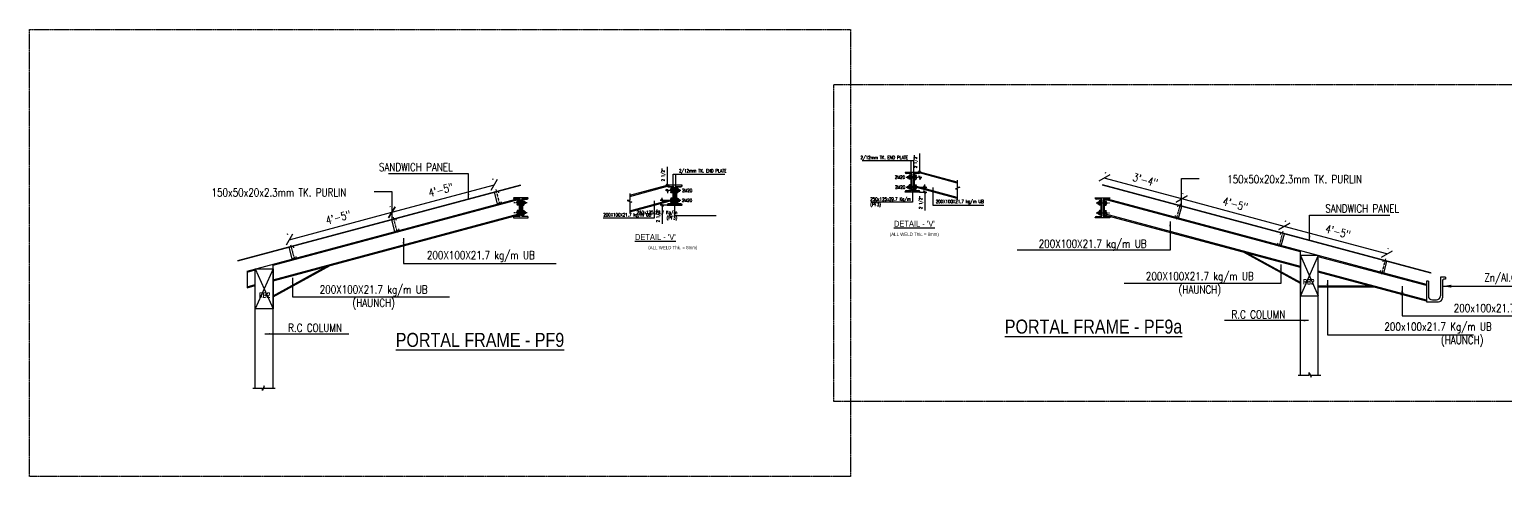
# Model space of a CAD drawing. Extents: x -95606 to 113309, y -42160 to -940.
# Drawn here: x 111504 to 112241, y -24953 to -24730 of the extents above; entities that cross this region are included whole.
import ezdxf

# ---------------------------------------------------------------- set-up
doc = ezdxf.new("R2010")
doc.units = 0
doc.header["$LTSCALE"] = 0.02
doc.header["$MEASUREMENT"] = 0
doc.header["$PDMODE"] = 3
doc.header["$PDSIZE"] = -2
for name, pattern in [('CENTER', [50.8, 31.75, -6.35, 6.35, -6.35]), ('CENTERX2', [101.6, 63.5, -12.7, 12.7, -12.7]), ('DASHEDX2', [1.5, 1, -0.5])]:
    doc.linetypes.add(name, pattern=pattern)
doc.layers.get('0').update_dxf_attribs({"linetype": 'CONTINUOUS'})
doc.layers.get('DEFPOINTS').update_dxf_attribs({"linetype": 'CONTINUOUS'})
for name, color, linetype in [('A-5T', 4, 'CONTINUOUS'), ('A-DIM', 1, 'CONTINUOUS'), ('A-GRID', 7, 'CENTERX2'), ('A-OL', 2, 'CONTINUOUS'), ('A-P FRAME', 4, 'CONTINUOUS'), ('DIM', 7, 'CONTINUOUS'), ('dimentions', 8, 'CONTINUOUS'), ('EXLINE', 33, 'CONTINUOUS'), ('GUSSET', 1, 'CONTINUOUS'), ('OL', 2, 'CONTINUOUS'), ('S-DIM', 7, 'CONTINUOUS'), ('S-TXT', 2, 'CONTINUOUS'), ('ST', 131, 'CONTINUOUS')]:
    doc.layers.add(name, color=color, linetype=linetype)
doc.styles.add('ROMANS', font='romans.shx', dxfattribs={"width": 0.8})
doc.styles.get("Standard").update_dxf_attribs({"font": 'ISOCP'})
doc.styles.add('style9', font='romans.shx', dxfattribs={"width": 0.8, "height": 4})
doc.dimstyles.new('DA16', dxfattribs={"dimscale": 16, "dimtxt": 0.1, "dimasz": 0.09375, "dimexe": 0, "dimexo": 0, "dimgap": 0.03125, "dimtad": 1, "dimdec": 0, "dimzin": 7, "dimdsep": 46, "dimlunit": 4, "dimtxsty": 'ROMANS', "dimcen": 0.09375, "dimclrd": 1, "dimclre": 1, "dimclrt": 2, "dimadec": 0, "dimazin": 0, "dimtfac": 0.03125, "dimtdec": 4, "dimtofl": 0, "dimtmove": 0, "dimatfit": 3, "dimfxl": 1, "dimfrac": 2, "dimtolj": 1, "dimtzin": 0, "dimarcsym": 0})
doc.dimstyles.new('TEXT-14', dxfattribs={"dimtxt": 4, "dimasz": 4.5, "dimexe": 3, "dimexo": 6, "dimgap": 2, "dimtad": 1, "dimdec": 0, "dimrnd": 0.5, "dimzin": 1, "dimdsep": 46, "dimlunit": 4, "dimtxsty": 'style9', "dimblk": 'OBLIQUE', "dimcen": 72.09, "dimclrd": 1, "dimclre": 1, "dimclrt": 2, "dimadec": 0, "dimazin": 0, "dimtfac": 1, "dimtdec": 0, "dimtofl": 0, "dimtmove": 0, "dimatfit": 3, "dimfxl": 1, "dimfrac": 2, "dimtolj": 1, "dimtzin": 0, "dimlwd": -1, "dimarcsym": 0})
doc.dimstyles.new('TK16', dxfattribs={"dimscale": 16, "dimtxt": 0.09375, "dimasz": 0.04, "dimexe": 0.0625, "dimexo": 0.015625, "dimgap": 0.046875, "dimtad": 1, "dimdec": 1, "dimzin": 11, "dimdsep": 46, "dimlunit": 4, "dimtxsty": 'ROMANS', "dimblk1": 'TK1', "dimblk2": 'TK1', "dimsah": 1, "dimcen": 0.09375, "dimclrd": 1, "dimclre": 1, "dimclrt": 2, "dimadec": 0, "dimazin": 0, "dimtfac": 1, "dimtofl": 0, "dimtmove": 0, "dimatfit": 3, "dimldrblk": 'TK1', "dimfxl": 1, "dimfrac": 2, "dimtolj": 1, "dimtzin": 9, "dimarcsym": 0})

# ---------------------------------------------------------------- blocks, each defined once
blk = doc.blocks.new('_Oblique')
at = {"color": 0, "linetype": 'ByBlock', "lineweight": -2}
blk.add_line((-0.5, -0.5), (0.5, 0.5), dxfattribs=at)
blk = doc.blocks.new('*D428')
at = {"layer": 'DEFPOINTS', "color": 0, "lineweight": -2, "transparency": 16777216}
for p in [(111684.91, -24820.69), (111685.8, -24823.99), (111634.52, -24837.73)]:
    blk.add_point(p, dxfattribs=at)
at = {"layer": 'dimentions', "color": 1, "transparency": 16777216}
blk.add_line((111633.64, -24834.42), (111684.91, -24820.69), dxfattribs=at)
at = {"layer": 'dimentions', "color": 1, "lineweight": -2, "transparency": 16777216}
for p, q in [((111684.25, -24818.2), (111684.14, -24817.79)), ((111632.97, -24831.94), (111632.86, -24831.53))]:
    blk.add_line(p, q, dxfattribs=at)
at = {"layer": 'dimentions', "color": 1, "transparency": 16777216, "xscale": 4.5, "yscale": 4.5, "zscale": 4.5}
for p, rotation in [((111684.91, -24820.69), 15.00000000017714), ((111633.64, -24834.42), 195.0000000001771)]:
    blk.add_blockref('_Oblique', p, dxfattribs=dict(at, rotation=rotation))
at = {"layer": 'dimentions', "color": 2, "transparency": 16777216, "insert": (111658.14, -24823.32), "char_height": 4, "attachment_point": 5, "rotation": 15, "style": 'style9'}
blk.add_mtext('\\A1;4\'-5"', dxfattribs=at)
blk = doc.blocks.new('*D429')
at = {"layer": 'DEFPOINTS', "color": 0, "lineweight": -2, "transparency": 16777216}
for p in [(111736.19, -24806.95), (111737.07, -24810.26), (111685.8, -24823.99)]:
    blk.add_point(p, dxfattribs=at)
at = {"layer": 'dimentions', "color": 1, "transparency": 16777216}
blk.add_line((111684.91, -24820.69), (111736.19, -24806.95), dxfattribs=at)
at = {"layer": 'dimentions', "color": 1, "lineweight": -2, "transparency": 16777216}
for p, q in [((111735.52, -24804.46), (111735.41, -24804.05)), ((111684.25, -24818.2), (111684.14, -24817.79))]:
    blk.add_line(p, q, dxfattribs=at)
at = {"layer": 'dimentions', "color": 1, "transparency": 16777216, "xscale": 4.5, "yscale": 4.5, "zscale": 4.5}
for p, rotation in [((111736.19, -24806.95), 15.00000000017714), ((111684.91, -24820.69), 195.0000000001771)]:
    blk.add_blockref('_Oblique', p, dxfattribs=dict(at, rotation=rotation))
at = {"layer": 'dimentions', "color": 2, "transparency": 16777216, "insert": (111709.42, -24809.58), "char_height": 4, "attachment_point": 5, "rotation": 15, "style": 'style9'}
blk.add_mtext('\\A1;4\'-5"', dxfattribs=at)
blk = doc.blocks.new('A$C6334769A')
at = {"layer": 'GUSSET'}
h = blk.add_hatch(dxfattribs=at)
h.set_pattern_fill('LINE', color=8, scale=33, angle=-90, style=0)
h.set_pattern_definition([(90, (48431.668, -199664.318), (4.125, 2e-16), [])])
edge = h.paths.add_edge_path()
edge.add_line((13, 8), (26, 8))
edge.add_ellipse((26, 2), major_axis=(4.24, -4.24), ratio=1, start_angle=45, end_angle=135, ccw=False)
edge.add_line((32, 2), (32, 0))
edge.add_line((32, 0), (32, -2))
edge.add_ellipse((26, -2), major_axis=(4.24, 4.24), ratio=1, start_angle=225, end_angle=315, ccw=False)
edge.add_line((26, -8), (19, -8))
edge.add_line((19, -8), (13, -8))
edge.add_ellipse((13, -2), major_axis=(4.24, -4.24), ratio=1, start_angle=315, end_angle=405)
edge.add_line((19, -2), (19, 0))
edge.add_line((19, 0), (19, 2))
edge.add_ellipse((13, 2), major_axis=(4.24, -4.24), ratio=1, start_angle=45, end_angle=135)
at = {"layer": 'A-OL', "color": 1}
for p, q in [((2, 23), (0, 23)), ((0, 23), (0, -24)), ((2, -24), (2, 23)), ((2, -24), (0, -24))]:
    blk.add_line(p, q, dxfattribs=at)
at = {"layer": 'OL', "linetype": 'DASHEDX2'}
for p, q in [((0, 8), (-16, 8)), ((0, -8), (-16, -8))]:
    blk.add_line(p, q, dxfattribs=at)
at = {"layer": 'OL'}
blk.add_line((24, -8), (2, -8), dxfattribs=at)
for points in [[(2, 22), (11, 22, -0.414214), (17, 16), (17, 18)], [(2, 8), (11, 8, 0.414214), (17, 14), (17, 18)], [(19, 0), (19, 2, 0.414214), (13, 8), (6, 8)], [(32, 0), (32, 2, 0.414214), (26, 8), (11, 8)], [(19, 0), (19, -2, -0.414214), (13, -8), (11, -8)], [(32, 0), (32, -2, -0.414214), (26, -8), (11, -8)], [(2, -8), (11, -8, -0.414214), (17, -14), (17, -13)], [(2, -22), (11, -22, 0.414214), (17, -16), (17, -13)]]:
    blk.add_lwpolyline(points, format="xyb", dxfattribs=at)
blk.add_lwpolyline([(21, -8), (20, -8), (2, -8)], dxfattribs=at)
blk = doc.blocks.new('A$C439C4E2A')
at = {"layer": 'A-OL', "color": 1}
for p, q in [((-2, 26), (0, 26)), ((-2, -27), (-2, 26)), ((0, 26), (0, -27)), ((-2, -27), (0, -27))]:
    blk.add_line(p, q, dxfattribs=at)
at = {"layer": 'OL', "linetype": 'DASHEDX2'}
for p, q in [((0, 8), (16, 8)), ((0, -8), (16, -8))]:
    blk.add_line(p, q, dxfattribs=at)
at = {"layer": 'OL'}
for points in [[(-23, 0), (-23, 2, -0.414214), (-17, 8), (-6, 8)], [(-23, 0), (-23, -2, 0.414214), (-17, -8), (-10, -8)], [(-2, 23), (-15, 23, 0.414214), (-21, 17), (-21, 16)], [(-2, 8), (-15, 8, -0.414214), (-21, 14), (-21, 16)], [(-2, -8), (-15, -8, 0.414214), (-21, -14), (-21, -16)], [(-2, -23), (-15, -23, -0.414214), (-21, -17), (-21, -16)]]:
    blk.add_lwpolyline(points, format="xyb", dxfattribs=at)
blk = doc.blocks.new('TK1')
at = {"color": 4, "linetype": 'Continuous'}
blk.add_line((-1, -1), (1, 1), dxfattribs=at)
at = {"color": 1, "linetype": 'ByBlock'}
blk.add_line((-1, 0), (1, 0), dxfattribs=at)
blk = doc.blocks.new('*D430')
at = {"layer": 'DEFPOINTS', "color": 0, "lineweight": -2, "transparency": 16777216}
for p in [(111821.64, -24807.26), (111822.58, -24809.84), (111822.64, -24809.84)]:
    blk.add_point(p, dxfattribs=at)
at = {"layer": 'ST', "color": 1, "lineweight": -2, "transparency": 16777216}
for p, q in [((111822.58, -24806.62), (111822.58, -24798.08)), ((111821.89, -24807.26), (111823.58, -24807.26)), ((111822.58, -24809.84), (111821.58, -24809.84)), ((111822.58, -24810.48), (111822.58, -24811.12))]:
    blk.add_line(p, q, dxfattribs=at)
at = {"layer": 'ST', "color": 1, "lineweight": -2, "transparency": 16777216, "xscale": 0.64, "yscale": 0.64, "zscale": 0.64}
for p, rotation in [((111822.58, -24807.26), 270), ((111822.58, -24809.84), 90)]:
    blk.add_blockref('TK1', p, dxfattribs=dict(at, rotation=rotation))
at = {"layer": 'ST', "color": 2, "transparency": 16777216, "insert": (111820.69, -24802.03), "char_height": 1.5, "attachment_point": 5, "rotation": 90, "style": 'ROMANS'}
blk.add_mtext('\\A1;2 1/2"', dxfattribs=at)
blk = doc.blocks.new('*D431')
at = {"layer": 'DEFPOINTS', "color": 0, "lineweight": -2, "transparency": 16777216}
for p in [(111822.9, -24814.78), (111820.05, -24817.26), (111822.9, -24817.26)]:
    blk.add_point(p, dxfattribs=at)
at = {"layer": 'ST', "color": 1, "lineweight": -2, "transparency": 16777216}
for p, q in [((111822.65, -24814.78), (111819.05, -24814.78)), ((111820.05, -24814.14), (111820.05, -24813.5)), ((111822.65, -24817.26), (111819.05, -24817.26)), ((111820.05, -24817.9), (111820.05, -24826.44))]:
    blk.add_line(p, q, dxfattribs=at)
at = {"layer": 'ST', "color": 1, "lineweight": -2, "transparency": 16777216, "xscale": 0.64, "yscale": 0.64, "zscale": 0.64}
for p, rotation in [((111820.05, -24814.78), 270), ((111820.05, -24817.26), 90)]:
    blk.add_blockref('TK1', p, dxfattribs=dict(at, rotation=rotation))
at = {"layer": 'ST', "color": 2, "transparency": 16777216, "insert": (111818.15, -24822.49), "char_height": 1.5, "attachment_point": 5, "rotation": 90, "style": 'ROMANS'}
blk.add_mtext('\\A1;2 1/2"', dxfattribs=at)
blk = doc.blocks.new('*D432')
at = {"layer": 'DEFPOINTS', "color": 0, "lineweight": -2, "transparency": 16777216}
for p in [(112079.58, -24814.05), (112078.69, -24817.36), (112129.97, -24831.1)]:
    blk.add_point(p, dxfattribs=at)
at = {"layer": 'dimentions', "color": 1, "transparency": 16777216}
blk.add_line((112130.86, -24827.79), (112079.58, -24814.05), dxfattribs=at)
at = {"layer": 'dimentions', "color": 1, "lineweight": -2, "transparency": 16777216}
for p, q in [((112080.24, -24811.56), (112080.36, -24811.15)), ((112131.52, -24825.3), (112131.63, -24824.89))]:
    blk.add_line(p, q, dxfattribs=at)
at = {"layer": 'dimentions', "color": 1, "transparency": 16777216, "xscale": 4.5, "yscale": 4.5, "zscale": 4.5}
for p, rotation in [((112079.58, -24814.05), 164.9999999998188), ((112130.86, -24827.79), 344.9999999998188)]:
    blk.add_blockref('_Oblique', p, dxfattribs=dict(at, rotation=rotation))
at = {"layer": 'dimentions', "color": 2, "transparency": 16777216, "insert": (112106.35, -24816.69), "char_height": 4, "attachment_point": 5, "rotation": 345, "style": 'style9'}
blk.add_mtext('\\A1;4\'-5"', dxfattribs=at)
blk = doc.blocks.new('*D433')
at = {"layer": 'DEFPOINTS', "color": 0, "lineweight": -2, "transparency": 16777216}
for p in [(112040.02, -24807), (112040.91, -24803.69), (112078.69, -24817.36)]:
    blk.add_point(p, dxfattribs=at)
at = {"layer": 'dimentions', "color": 1, "lineweight": -2, "transparency": 16777216}
for p, q in [((112041.57, -24801.2), (112041.69, -24800.79)), ((112080.24, -24811.56), (112080.36, -24811.15))]:
    blk.add_line(p, q, dxfattribs=at)
at = {"layer": 'dimentions', "color": 1, "transparency": 16777216}
blk.add_line((112079.58, -24814.05), (112040.91, -24803.69), dxfattribs=at)
at = {"layer": 'dimentions', "color": 1, "transparency": 16777216, "xscale": 4.5, "yscale": 4.5, "zscale": 4.5}
for p, rotation in [((112040.91, -24803.69), 165.0000000002348), ((112079.58, -24814.05), 345.0000000002348)]:
    blk.add_blockref('_Oblique', p, dxfattribs=dict(at, rotation=rotation))
at = {"layer": 'dimentions', "color": 2, "transparency": 16777216, "insert": (112061.38, -24804.64), "char_height": 4, "attachment_point": 5, "rotation": 345, "style": 'style9'}
blk.add_mtext('\\A1;3\'-4"', dxfattribs=at)
blk = doc.blocks.new('*D434')
at = {"layer": 'DEFPOINTS', "color": 0, "lineweight": -2, "transparency": 16777216}
for p in [(111949.65, -24800.63), (111948.64, -24803.21), (111948.7, -24803.21)]:
    blk.add_point(p, dxfattribs=at)
at = {"layer": 'ST', "color": 1, "lineweight": -2, "transparency": 16777216}
for p, q in [((111948.7, -24799.99), (111948.7, -24791.45)), ((111949.4, -24800.63), (111947.7, -24800.63)), ((111948.7, -24803.21), (111949.7, -24803.21)), ((111948.7, -24803.85), (111948.7, -24804.49))]:
    blk.add_line(p, q, dxfattribs=at)
at = {"layer": 'ST', "color": 1, "lineweight": -2, "transparency": 16777216, "xscale": 0.64, "yscale": 0.64, "zscale": 0.64}
for p, rotation in [((111948.7, -24800.63), 270), ((111948.7, -24803.21), 90)]:
    blk.add_blockref('TK1', p, dxfattribs=dict(at, rotation=rotation))
at = {"layer": 'ST', "color": 2, "transparency": 16777216, "insert": (111946.81, -24795.4), "char_height": 1.5, "attachment_point": 5, "rotation": 90, "style": 'ROMANS'}
blk.add_mtext('\\A1;2 1/2"', dxfattribs=at)
blk = doc.blocks.new('*D435')
at = {"layer": 'DEFPOINTS', "color": 0, "lineweight": -2, "transparency": 16777216}
for p in [(111948.38, -24808.15), (111948.38, -24810.63), (111951.23, -24810.63)]:
    blk.add_point(p, dxfattribs=at)
at = {"layer": 'ST', "color": 1, "lineweight": -2, "transparency": 16777216}
for p, q in [((111948.63, -24808.15), (111952.23, -24808.15)), ((111951.23, -24807.51), (111951.23, -24806.87)), ((111948.63, -24810.63), (111952.23, -24810.63)), ((111951.23, -24811.27), (111951.23, -24819.81))]:
    blk.add_line(p, q, dxfattribs=at)
at = {"layer": 'ST', "color": 1, "lineweight": -2, "transparency": 16777216, "xscale": 0.64, "yscale": 0.64, "zscale": 0.64}
for p, rotation in [((111951.23, -24808.15), 270), ((111951.23, -24810.63), 90)]:
    blk.add_blockref('TK1', p, dxfattribs=dict(at, rotation=rotation))
at = {"layer": 'ST', "color": 2, "transparency": 16777216, "insert": (111949.34, -24815.86), "char_height": 1.5, "attachment_point": 5, "rotation": 90, "style": 'ROMANS'}
blk.add_mtext('\\A1;2 1/2"', dxfattribs=at)
blk = doc.blocks.new('*D436')
at = {"layer": 'DEFPOINTS', "color": 0, "lineweight": -2, "transparency": 16777216}
for p in [(112129.97, -24831.1), (112130.86, -24827.79), (112181.24, -24844.84)]:
    blk.add_point(p, dxfattribs=at)
at = {"layer": 'dimentions', "color": 1, "transparency": 16777216}
blk.add_line((112182.13, -24841.53), (112130.86, -24827.79), dxfattribs=at)
at = {"layer": 'dimentions', "color": 1, "lineweight": -2, "transparency": 16777216}
for p, q in [((112131.52, -24825.3), (112131.63, -24824.89)), ((112182.8, -24839.04), (112182.91, -24838.63))]:
    blk.add_line(p, q, dxfattribs=at)
at = {"layer": 'dimentions', "color": 1, "transparency": 16777216, "xscale": 4.5, "yscale": 4.5, "zscale": 4.5}
for p, rotation in [((112130.86, -24827.79), 164.9999999998229), ((112182.13, -24841.53), 344.9999999998229)]:
    blk.add_blockref('_Oblique', p, dxfattribs=dict(at, rotation=rotation))
at = {"layer": 'dimentions', "color": 2, "transparency": 16777216, "insert": (112157.63, -24830.43), "char_height": 4, "attachment_point": 5, "rotation": 345, "style": 'style9'}
blk.add_mtext('\\A1;4\'-5"', dxfattribs=at)

msp = doc.modelspace()

# ---------------------------------------------------------------- hatches: boundary and pattern name
at = {"layer": 'A-DIM', "ltscale": 2}
h = msp.add_hatch(dxfattribs=at)
h.set_pattern_fill('ANSI31', color=256, scale=2.452247, style=0)
h.set_pattern_definition([(45, (58651.17364, 10256.9318), (-0.216750051, 0.216750051), [])])
edge = h.paths.add_edge_path()
edge.add_line((111944.325, -24801.313), (111944.177, -24801.313))
edge.add_line((111944.177, -24801.313), (111944.177, -24809.939))
edge.add_line((111944.177, -24809.939), (111944.325, -24809.939))
edge.add_arc((111944.325, -24809.596), 0.343, 270, 360)
edge.add_line((111944.668, -24809.596), (111944.668, -24801.656))
edge.add_arc((111944.325, -24801.656), 0.343, 0, 90)
edge = h.paths.add_edge_path()
edge.add_arc((111945.796, -24801.656), 0.343, 90, 180)
edge.add_line((111945.453, -24801.656), (111945.453, -24809.596))
edge.add_arc((111945.796, -24809.596), 0.343, 179.978775, 270)
edge.add_line((111945.796, -24809.939), (111945.943, -24809.939))
edge.add_line((111945.943, -24809.939), (111945.943, -24801.313))
edge.add_line((111945.943, -24801.313), (111945.796, -24801.313))
h = msp.add_hatch(dxfattribs=at)
h.set_pattern_fill('ANSI31', color=256, scale=2.452247, style=0)
h.set_pattern_definition([(45, (58959.9349, 10250.29525), (-0.216750051, 0.216750051), [])])
edge = h.paths.add_edge_path()
edge.add_line((111826.958, -24807.949), (111827.105, -24807.949))
edge.add_line((111827.105, -24807.949), (111827.105, -24816.576))
edge.add_line((111827.105, -24816.576), (111826.958, -24816.576))
edge.add_arc((111826.958, -24816.233), 0.343, 180, 270, ccw=False)
edge.add_line((111826.615, -24816.233), (111826.615, -24808.292))
edge.add_arc((111826.958, -24808.292), 0.343, 450, 540, ccw=False)
edge = h.paths.add_edge_path()
edge.add_arc((111825.487, -24808.292), 0.343, 360, 450, ccw=False)
edge.add_line((111825.83, -24808.292), (111825.83, -24816.232))
edge.add_arc((111825.487, -24816.233), 0.343, 270, 360.021225, ccw=False)
edge.add_line((111825.487, -24816.576), (111825.339, -24816.576))
edge.add_line((111825.339, -24816.576), (111825.339, -24807.949))
edge.add_line((111825.339, -24807.949), (111825.487, -24807.949))
h = msp.add_hatch(dxfattribs=at)
h.set_pattern_fill('ANSI31', color=256, scale=2.452247, style=0)
h.set_pattern_definition([(45, (59339.1112, 10244.10986), (-0.216750051, 0.216750051), [])])
edge = h.paths.add_edge_path()
edge.add_line((111750.118, -24814.135), (111750.265, -24814.135))
edge.add_line((111750.265, -24814.135), (111750.265, -24822.761))
edge.add_line((111750.265, -24822.761), (111750.118, -24822.761))
edge.add_arc((111750.118, -24822.418), 0.343, 180, 270, ccw=False)
edge.add_line((111749.775, -24822.418), (111749.775, -24814.478))
edge.add_arc((111750.118, -24814.478), 0.343, 450, 540, ccw=False)
edge = h.paths.add_edge_path()
edge.add_arc((111748.647, -24814.478), 0.343, 360, 450, ccw=False)
edge.add_line((111748.99, -24814.478), (111748.99, -24822.418))
edge.add_arc((111748.647, -24822.418), 0.343, 270, 360.021225, ccw=False)
edge.add_line((111748.647, -24822.761), (111748.5, -24822.761))
edge.add_line((111748.5, -24822.761), (111748.5, -24814.135))
edge.add_line((111748.5, -24814.135), (111748.647, -24814.135))
h = msp.add_hatch(dxfattribs=at)
h.set_pattern_fill('ANSI31', color=256, scale=2.452247, style=0)
h.set_pattern_definition([(45, (59048.47162, 10244.07082), (-0.216750051, 0.216750051), [])])
edge = h.paths.add_edge_path()
edge.add_line((112039.286, -24814.174), (112039.139, -24814.174))
edge.add_line((112039.139, -24814.174), (112039.139, -24822.8))
edge.add_line((112039.139, -24822.8), (112039.286, -24822.8))
edge.add_arc((112039.286, -24822.457), 0.343, 270, 360)
edge.add_line((112039.63, -24822.457), (112039.63, -24814.517))
edge.add_arc((112039.286, -24814.517), 0.343, 0, 90)
edge = h.paths.add_edge_path()
edge.add_arc((112040.758, -24814.517), 0.343, 90, 180)
edge.add_line((112040.414, -24814.517), (112040.414, -24822.457))
edge.add_arc((112040.758, -24822.457), 0.343, 179.978775, 270)
edge.add_line((112040.758, -24822.8), (112040.905, -24822.8))
edge.add_line((112040.905, -24822.8), (112040.905, -24814.174))
edge.add_line((112040.905, -24814.174), (112040.758, -24814.174))

# ---------------------------------------------------------------- linework, layer by layer
for p, q in [((111944.177, -24801.313), (111944.177, -24809.939)), ((111945.943, -24801.313), (111945.943, -24809.939)), ((111967.434, -24806.148), (111948.639, -24801.112)), ((111803.848, -24812.784), (111822.644, -24807.748)), ((111825.339, -24807.949), (111825.339, -24816.576)), ((111827.105, -24807.949), (111827.105, -24816.576)), ((111967.479, -24813.336), (111945.943, -24807.566)), ((111625.558, -24847.144), (111748.721, -24814.143)), ((111748.5, -24814.135), (111748.5, -24822.761)), ((111750.265, -24814.135), (111750.265, -24822.761)), ((111803.804, -24819.973), (111825.34, -24814.202)), ((112039.139, -24814.174), (112039.139, -24822.8)), ((112138.932, -24840.508), (112040.683, -24814.182)), ((112040.905, -24814.174), (112040.905, -24822.8)), ((111625.573, -24854.458), (111748.379, -24821.552)), ((112138.918, -24847.821), (112041.026, -24821.591)), ((112138.918, -24855.769), (112112.438, -24841.243)), ((112201.841, -24857.369), (112147.832, -24842.898)), ((111612.563, -24850.632), (111616.658, -24849.534)), ((111625.573, -24862.405), (111652.053, -24847.88)), ((112201.841, -24864.616), (112147.832, -24850.145)), ((111612.563, -24857.879), (111616.658, -24856.781)), ((112173.891, -24857.639), (112147.832, -24857.639))]:
    msp.add_line(p, q, dxfattribs=at)
at = {"layer": 'A-GRID'}
for p, q in [((111736.844, -24809.392), (111738.889, -24817.026)), ((111941.941, -24803.206), (111948.638, -24803.206)), ((111941.941, -24808.147), (111948.638, -24808.147)), ((111752.502, -24816.028), (111745.804, -24816.028)), ((111829.342, -24809.843), (111822.644, -24809.843)), ((111829.342, -24814.783), (111822.644, -24814.783)), ((112036.902, -24816.067), (112043.6, -24816.067)), ((112078.9, -24816.582), (112076.855, -24824.215)), ((111685.59, -24823.218), (111687.636, -24830.852)), ((111752.502, -24820.969), (111745.804, -24820.969)), ((112036.902, -24821.008), (112043.6, -24821.008)), ((112130.185, -24830.29), (112128.14, -24837.924)), ((111634.306, -24836.926), (111636.351, -24844.56)), ((112181.461, -24844.029), (112179.416, -24851.663))]:
    msp.add_line(p, q, dxfattribs=at)
at = {"layer": 'A-OL', "color": 1}
for points in [[(111967.435, -24804.665), (111967.433, -24808.142), (111968.741, -24808.144), (111966.525, -24809.104), (111967.48, -24809.105), (111967.478, -24814.49)], [(111803.848, -24811.302), (111803.849, -24814.779), (111802.542, -24814.781), (111804.757, -24815.74), (111803.803, -24815.742), (111803.805, -24821.126)], [(112137.803, -24902.104), (112143.284, -24902.104), (112143.284, -24900.797), (112144.247, -24903.011), (112144.247, -24902.056), (112149.04, -24902.056)], [(111626.688, -24908.741), (111621.207, -24908.741), (111621.207, -24907.433), (111620.244, -24909.647), (111620.244, -24908.693), (111615.451, -24908.693)]]:
    msp.add_lwpolyline(points, dxfattribs=at)
at = {"layer": 'A-P FRAME', "color": 3, "ltscale": 7}
for p, q in [((111941.362, -24800.626), (111948.758, -24800.626)), ((111941.46, -24800.773), (111941.46, -24800.626)), ((111944.325, -24801.215), (111941.902, -24801.215)), ((111944.766, -24809.596), (111944.766, -24801.656)), ((111945.355, -24801.656), (111945.355, -24809.596)), ((111948.219, -24801.215), (111945.796, -24801.215)), ((111948.66, -24800.626), (111948.66, -24800.773)), ((111829.92, -24807.263), (111822.524, -24807.263)), ((111822.622, -24807.263), (111822.622, -24807.41)), ((111823.064, -24807.851), (111825.487, -24807.851)), ((111825.928, -24808.292), (111825.928, -24816.233)), ((111826.517, -24816.233), (111826.517, -24808.292)), ((111826.958, -24807.851), (111829.381, -24807.851)), ((111829.822, -24807.41), (111829.822, -24807.263)), ((111753.08, -24813.448), (111745.684, -24813.448)), ((111745.782, -24813.448), (111745.782, -24813.595)), ((111746.224, -24814.036), (111748.647, -24814.036)), ((111749.088, -24814.478), (111749.088, -24822.418)), ((111749.677, -24822.418), (111749.677, -24814.478)), ((111750.118, -24814.036), (111752.541, -24814.036)), ((111752.982, -24813.595), (111752.982, -24813.448)), ((111825.487, -24816.674), (111823.064, -24816.674)), ((111829.381, -24816.674), (111826.958, -24816.674)), ((111948.758, -24810.626), (111941.362, -24810.626)), ((111941.46, -24810.626), (111941.46, -24810.479)), ((111941.902, -24810.037), (111944.325, -24810.037)), ((111945.796, -24810.037), (111948.219, -24810.037)), ((111948.66, -24810.479), (111948.66, -24810.626)), ((112036.324, -24813.487), (112043.72, -24813.487)), ((112036.422, -24813.634), (112036.422, -24813.487)), ((112039.286, -24814.076), (112036.863, -24814.076)), ((112039.728, -24822.457), (112039.728, -24814.517)), ((112040.316, -24814.517), (112040.316, -24822.457)), ((112043.18, -24814.076), (112040.758, -24814.076)), ((112043.622, -24813.487), (112043.622, -24813.634)), ((111745.684, -24823.448), (111753.08, -24823.448)), ((111745.782, -24823.301), (111745.782, -24823.448)), ((111748.647, -24822.859), (111746.224, -24822.859)), ((111752.541, -24822.859), (111750.118, -24822.859)), ((111752.982, -24823.448), (111752.982, -24823.301)), ((111822.524, -24817.263), (111829.92, -24817.263)), ((111822.622, -24817.115), (111822.622, -24817.263)), ((111829.822, -24817.263), (111829.822, -24817.115)), ((112043.72, -24823.487), (112036.324, -24823.487)), ((112036.422, -24823.487), (112036.422, -24823.34)), ((112036.863, -24822.898), (112039.286, -24822.898)), ((112040.758, -24822.898), (112043.18, -24822.898)), ((112043.622, -24823.34), (112043.622, -24823.487))]:
    msp.add_line(p, q, dxfattribs=at)
at = {"layer": 'A-P FRAME', "color": 4}
for p, q in [((111941.362, -24800.773), (111941.362, -24800.626)), ((111944.325, -24801.313), (111941.902, -24801.313)), ((111944.668, -24809.596), (111944.668, -24801.656)), ((111945.453, -24801.656), (111945.453, -24809.596)), ((111948.219, -24801.313), (111945.796, -24801.313)), ((111948.758, -24800.626), (111948.758, -24800.773)), ((111822.524, -24807.263), (111822.524, -24807.41)), ((111823.064, -24807.949), (111825.487, -24807.949)), ((111825.83, -24808.293), (111825.83, -24816.232)), ((111826.615, -24816.233), (111826.615, -24808.292)), ((111826.958, -24807.949), (111829.381, -24807.949)), ((111829.92, -24807.41), (111829.92, -24807.263)), ((111745.684, -24813.448), (111745.684, -24813.595)), ((111746.224, -24814.135), (111748.647, -24814.135)), ((111748.99, -24814.478), (111748.99, -24822.418)), ((111749.775, -24822.418), (111749.775, -24814.478)), ((111750.118, -24814.135), (111752.541, -24814.135)), ((111753.08, -24813.595), (111753.08, -24813.448)), ((111825.486, -24816.576), (111823.064, -24816.576)), ((111829.381, -24816.576), (111826.958, -24816.576)), ((111941.362, -24810.626), (111941.362, -24810.479)), ((111941.902, -24809.939), (111944.325, -24809.939)), ((111945.796, -24809.939), (111948.219, -24809.939)), ((111948.758, -24810.479), (111948.758, -24810.626)), ((112036.324, -24813.634), (112036.324, -24813.487)), ((112039.286, -24814.174), (112036.863, -24814.174)), ((112039.63, -24822.457), (112039.63, -24814.517)), ((112040.414, -24814.517), (112040.414, -24822.457)), ((112043.18, -24814.174), (112040.758, -24814.174)), ((112043.72, -24813.487), (112043.72, -24813.634)), ((111745.684, -24823.301), (111745.684, -24823.448)), ((111748.647, -24822.761), (111746.224, -24822.761)), ((111752.541, -24822.761), (111750.118, -24822.761)), ((111753.08, -24823.448), (111753.08, -24823.301)), ((111822.524, -24817.115), (111822.524, -24817.263)), ((111829.92, -24817.263), (111829.92, -24817.115)), ((112036.324, -24823.487), (112036.324, -24823.34)), ((112036.863, -24822.8), (112039.286, -24822.8)), ((112040.758, -24822.8), (112043.18, -24822.8)), ((112043.72, -24823.34), (112043.72, -24823.487))]:
    msp.add_line(p, q, dxfattribs=at)
at = {"layer": 'A-P FRAME', "color": 2, "ltscale": 7}
for p, q in [((111827.694, -24809.456), (111825.928, -24809.456)), ((111943.589, -24802.819), (111945.355, -24802.819)), ((111943.589, -24803.604), (111945.355, -24803.604)), ((111943.589, -24807.76), (111945.355, -24807.76)), ((111943.589, -24808.544), (111945.355, -24808.544)), ((111827.694, -24810.24), (111825.928, -24810.24)), ((111827.694, -24814.396), (111825.928, -24814.396)), ((111827.694, -24815.181), (111825.928, -24815.181))]:
    msp.add_line(p, q, dxfattribs=at)
at = {"layer": 'A-P FRAME', "color": 2}
for p, q in [((112208.841, -24853.176), (112208.841, -24862.471)), ((112211.37, -24853.176), (112208.841, -24853.176)), ((112211.37, -24853.176), (112211.37, -24854.176)), ((112201.841, -24855.164), (112201.841, -24865.471)), ((112201.841, -24855.164), (112201.841, -24865.471)), ((112202.841, -24855.164), (112201.841, -24855.164)), ((112202.841, -24855.164), (112202.841, -24862.471)), ((112209.841, -24854.976), (112209.841, -24863.471)), ((112211.37, -24854.176), (112210.641, -24854.176)), ((112201.841, -24865.471), (112207.841, -24865.471)), ((112204.841, -24864.471), (112206.841, -24864.471))]:
    msp.add_line(p, q, dxfattribs=at)
at = {"layer": 'A-P FRAME', "color": 3}
for points in [[(111739.456, -24815.279), (111739.663, -24816.052), (111737.732, -24816.57), (111736.158, -24810.697), (111738.09, -24810.179), (111738.297, -24810.952)], [(111688.18, -24829.019), (111688.387, -24829.792), (111686.455, -24830.309), (111684.882, -24824.436), (111686.813, -24823.919), (111687.02, -24824.691)], [(112076.311, -24822.382), (112076.104, -24823.155), (112078.035, -24823.673), (112079.609, -24817.8), (112077.677, -24817.282), (112077.47, -24818.055)], [(112127.587, -24836.122), (112127.38, -24836.894), (112129.312, -24837.412), (112130.885, -24831.539), (112128.954, -24831.022), (112128.747, -24831.794)], [(111636.904, -24842.758), (111637.111, -24843.531), (111635.179, -24844.049), (111633.605, -24838.176), (111635.537, -24837.658), (111635.744, -24838.431)], [(112178.863, -24849.861), (112178.656, -24850.634), (112180.588, -24851.152), (112182.162, -24845.279), (112180.23, -24844.761), (112180.023, -24845.534)]]:
    msp.add_lwpolyline(points, dxfattribs=at)
at = {"layer": 'A-P FRAME', "color": 4}
for centre, radius, start, end in [((111941.902, -24800.773), 0.539, 180, 270), ((111941.902, -24800.773), 0.539, 269.999919, 270.011615), ((111944.325, -24801.656), 0.343, 0, 90), ((111945.796, -24801.656), 0.343, 90, 180.021226), ((111948.219, -24800.773), 0.539, 270, 360), ((111823.064, -24807.41), 0.539, 180, 270), ((111825.487, -24808.292), 0.343, 359.978774, 90), ((111826.958, -24808.292), 0.343, 90, 180), ((111829.381, -24807.41), 0.539, 270, 360), ((111829.381, -24807.41), 0.539, 269.988385, 270.000081), ((111944.325, -24809.596), 0.343, 270, 0), ((111945.796, -24809.596), 0.343, 179.978775, 270.021223), ((111746.224, -24813.595), 0.539, 180, 270), ((111748.647, -24814.478), 0.343, 359.978774, 90), ((111750.118, -24814.478), 0.343, 90, 180), ((111752.541, -24813.595), 0.539, 270, 360), ((111752.541, -24813.595), 0.539, 269.988385, 270.000081), ((111823.064, -24817.115), 0.539, 90, 180), ((111825.487, -24816.233), 0.343, 269.978777, 0.021225), ((111826.958, -24816.233), 0.343, 180, 270), ((111829.381, -24817.115), 0.539, 0, 90), ((111941.902, -24810.479), 0.539, 90, 180), ((111948.219, -24810.479), 0.539, 0, 90), ((112036.863, -24813.634), 0.539, 180, 270), ((112036.863, -24813.634), 0.539, 269.999919, 270.011615), ((112039.286, -24814.517), 0.343, 0, 90), ((112040.758, -24814.517), 0.343, 90, 180.021226), ((112043.18, -24813.634), 0.539, 270, 360), ((111746.224, -24823.301), 0.539, 90, 180), ((111748.647, -24822.418), 0.343, 269.978777, 0.021225), ((111750.118, -24822.418), 0.343, 180, 270), ((111752.541, -24823.301), 0.539, 0, 90), ((112036.863, -24823.34), 0.539, 90, 180), ((112039.286, -24822.457), 0.343, 270, 0), ((112040.758, -24822.457), 0.343, 179.978775, 270.021223), ((112043.18, -24823.34), 0.539, 0, 90)]:
    msp.add_arc(centre, radius, start, end, dxfattribs=at)
at = {"layer": 'A-P FRAME', "color": 3, "ltscale": 7}
for centre, start, end in [((111941.902, -24800.773), 180, 270), ((111944.325, -24801.656), 360, 90), ((111945.796, -24801.656), 90, 180), ((111948.219, -24800.773), 270, 360), ((111823.064, -24807.41), 180, 270), ((111825.487, -24808.292), 0, 90), ((111826.958, -24808.292), 90, 180), ((111829.381, -24807.41), 270, 360), ((111944.325, -24809.596), 270, 0), ((111945.796, -24809.596), 180, 270), ((111746.224, -24813.595), 180, 270), ((111748.647, -24814.478), 0, 90), ((111750.118, -24814.478), 90, 180), ((111752.541, -24813.595), 270, 360), ((111823.064, -24817.115), 90, 180), ((111825.487, -24816.233), 270, 0), ((111826.958, -24816.233), 180, 270), ((111829.381, -24817.115), 0, 90), ((111941.902, -24810.479), 90, 180), ((111948.219, -24810.479), 0, 90), ((112036.863, -24813.634), 180, 270), ((112039.286, -24814.517), 360, 90), ((112040.758, -24814.517), 90, 180), ((112043.18, -24813.634), 270, 360), ((111746.224, -24823.301), 90, 180), ((111748.647, -24822.418), 270, 0), ((111750.118, -24822.418), 180, 270), ((111752.541, -24823.301), 0, 90), ((112036.863, -24823.34), 90, 180), ((112039.286, -24822.457), 270, 0), ((112040.758, -24822.457), 180, 270), ((112043.18, -24823.34), 0, 90)]:
    msp.add_arc(centre, 0.441, start, end, dxfattribs=at)
at = {"layer": 'A-P FRAME', "color": 2}
for centre, radius, start, end in [((112210.641, -24854.976), 0.8, 90, 180), ((112204.841, -24862.471), 2, 180, 270), ((112206.841, -24862.471), 2, 270, 0), ((112207.841, -24863.471), 2, 270, 0)]:
    msp.add_arc(centre, radius, start, end, dxfattribs=at)
at = {"layer": 'EXLINE', "color": 2}
for p, q in [((111967.434, -24805.63), (111948.758, -24800.626)), ((111803.848, -24812.267), (111822.524, -24807.263)), ((111967.479, -24813.854), (111945.943, -24808.083)), ((111612.563, -24850.109), (111746.82, -24814.135)), ((111803.804, -24820.49), (111825.34, -24814.72)), ((112201.841, -24856.846), (112042.584, -24814.174)), ((111625.573, -24854.975), (111748.379, -24822.07)), ((112138.918, -24848.339), (112041.026, -24822.109)), ((112138.918, -24856.339), (112110.405, -24840.699)), ((111612.563, -24850.109), (111612.563, -24858.396)), ((111625.573, -24862.975), (111654.086, -24847.335)), ((112201.841, -24865.134), (112147.832, -24850.662)), ((111612.563, -24858.396), (111616.658, -24857.299)), ((112175.757, -24858.139), (112147.832, -24858.139)), ((112201.841, -24856.846), (112201.841, -24865.134))]:
    msp.add_line(p, q, dxfattribs=at)
at = {"layer": 'EXLINE', "color": 4}
for p, q in [((111607.992, -24844.843), (111749.382, -24806.958)), ((111607.992, -24845.039), (111749.382, -24807.153)), ((112204.037, -24850.945), (112040.022, -24806.997)), ((112204.037, -24851.14), (112040.022, -24807.192)), ((111607.992, -24844.843), (111607.992, -24845.044)), ((112204.037, -24850.945), (112204.037, -24851.14))]:
    msp.add_line(p, q, dxfattribs=at)
at = {"layer": 'EXLINE', "ltscale": 2}
for p, q in [((112138.918, -24902.104), (112138.918, -24839.981)), ((112138.918, -24842.375), (112147.832, -24862.375)), ((112147.832, -24842.38), (112138.918, -24862.375)), ((112147.832, -24902.056), (112147.832, -24842.375)), ((111616.658, -24908.693), (111616.658, -24849.011)), ((111625.573, -24849.011), (111616.658, -24869.011)), ((111616.658, -24849.017), (111625.573, -24869.011)), ((111625.573, -24908.741), (111625.573, -24846.617))]:
    msp.add_line(p, q, dxfattribs=at)
for points in [[(112138.918, -24842.375), (112138.918, -24862.375), (112147.832, -24862.375), (112147.832, -24842.375)], [(111625.573, -24849.011), (111625.573, -24869.011), (111616.658, -24869.011), (111616.658, -24849.011)]]:
    msp.add_lwpolyline(points, close=True, dxfattribs=at)
at = {"layer": 'S-TXT', "color": 5, "linetype": 'CENTER', "lineweight": -2}
for points in [[(111503.876, -24729.505), (111914.066, -24729.505), (111914.066, -24952.625), (111503.876, -24952.625)], [(111905.698, -24756.998), (112293.284, -24756.998), (112293.284, -24915.198), (111905.698, -24915.198)]]:
    msp.add_lwpolyline(points, close=True, dxfattribs=at)

# ---------------------------------------------------------------- block references
at = {"layer": 'A-P FRAME', "color": 2, "ltscale": 7, "yscale": 0.04904493787201732, "zscale": 0.04904493787201732}
for p, xscale in [((111944.177, -24803.206), -0.04904493787201732), ((111827.105, -24809.843), 0.04904493787201732), ((111944.177, -24808.147), -0.04904493787201732), ((111750.265, -24816.028), 0.04904493787201732), ((111827.105, -24814.783), 0.04904493787201732), ((112039.139, -24816.067), -0.04904493787201732), ((111750.265, -24820.969), 0.04904493787201732), ((112039.139, -24821.008), -0.04904493787201732)]:
    msp.add_blockref('A$C6334769A', p, dxfattribs=dict(at, xscale=xscale))
at = {"layer": 'OL', "yscale": 0.04904493787201732, "zscale": 0.04904493787201732}
for p, xscale in [((111945.943, -24803.206), -0.04904493787201732), ((111825.339, -24809.843), 0.04904493787201732), ((111945.943, -24808.147), -0.04904493787201732), ((111748.5, -24816.028), 0.04904493787201732), ((111825.339, -24814.783), 0.04904493787201732), ((112040.905, -24816.067), -0.04904493787201732), ((111748.5, -24820.969), 0.04904493787201732), ((112040.905, -24821.008), -0.04904493787201732)]:
    msp.add_blockref('A$C439C4E2A', p, dxfattribs=dict(at, xscale=xscale))

# ---------------------------------------------------------------- texts
at = {"layer": 'A-5T'}
for s, insert, char_height, attachment_point in [("{\\fSwis721 Cn BT|b0|i0|c0|p34;\\L\\C4;\\P\\H1.5x;DETAIL - 'V'}", (111826.788, -24828.263), 2, 3), ('{\\fSwis721 Cn BT|b0|i0|c0|p34;\\C4;(ALL WELD Thk. = 8mm)}', (111933.696, -24830.925), 1.6, 1), ("{\\fSwis721 Cn BT|b0|i0|c0|p34;\\L\\C4;\\P\\pi-8.6912;\\H1.5x;DETAIL - 'V'}", (111944.495, -24821.626), 2, 1), ('{\\fSwis721 Cn BT|b0|i0|c0|p34;\\C4;(ALL WELD Thk. = 8mm)}', (111837.586, -24837.562), 1.6, 3), ('{\\fSwis721 Cn BT|b0|i0|c0|p34;\\L\\C4;PORTAL FRAME - PF9a}', (112035.535, -24874.309), 7, 2), ('{\\fSwis721 Cn BT|b0|i0|c0|p34;\\L\\C4;PORTAL FRAME - PF9}', (111728.955, -24880.945), 7, 2)]:
    msp.add_mtext(s, dxfattribs=dict(at, insert=insert, char_height=char_height, attachment_point=attachment_point))
at = {"layer": 'dimentions', "color": 2, "char_height": 4, "attachment_point": 5, "style": 'style9'}
for s, insert, width in [('SANDWICH PANEL ', (111696.925, -24798.182), 2568.13945), ('150x50x20x2.3mm TK. PURLIN', (112135.997, -24804.228), 2568.13945), ('150x50x20x2.3mm TK. PURLIN', (111628.494, -24810.864), 2568.13945), ('SANDWICH PANEL ', (112169.811, -24818.874), 2568.13945), ('Zn/Al.GUTTER', (112245.377, -24854.007), 104.19387), ('200x100x21.7 Kg/m UB', (112242.355, -24869.252), 104.19387), ('R.C COLUMN', (112117.92, -24871.779), 104.19387), ('200x100x21.7 Kg/m UB \\P           (HAUNCH)', (112207.697, -24881.834), 104.19387), ('R.C COLUMN', (111646.571, -24878.415), 104.19387)]:
    msp.add_mtext(s, dxfattribs=dict(at, insert=insert, width=width))
for s, insert in [('200X100X21.7 kg/m UB', (112035.096, -24837.093)), ('200X100X21.7 kg/m UB', (111729.395, -24842.821)), ('200X100X21.7 kg/m UB\\P(HAUNCH)', (112088.647, -24856.65)), ('200X100X21.7 kg/m UB\\P(HAUNCH)', (111675.844, -24863.287))]:
    msp.add_mtext_dynamic_manual_height_columns(s, width=2568.13945, gutter_width=12.5, heights=[0], dxfattribs=dict(at, insert=insert))
at = {"layer": 'S-DIM', "color": 2, "char_height": 1.6, "style": 'ROMANS'}
for s, insert, attachment_point in [('2/12mm TK. END PLATE', (111919.118, -24793.674), 4), ('2/12mm TK. END PLATE', (111852.165, -24800.31), 6), ('250x125x29.7 Kg/m\\P(PF3)', (111923.975, -24815.759), 4), ('250x125x29.7 Kg/m\\P(PF3)', (111827.51, -24822.396), 6)]:
    msp.add_mtext(s, dxfattribs=dict(at, insert=insert, attachment_point=attachment_point))
at = {"layer": 'S-DIM', "color": 2, "width": 2568.13945, "style": 'ROMANS'}
for s, insert, char_height, attachment_point in [('2M20', (111835.027, -24809.817), 1.6, 6), ('2M20', (111936.255, -24803.18), 1.6, 4), ('2M20', (111936.337, -24808.162), 1.6, 4), ('2M20', (111834.945, -24814.798), 1.6, 6), ('RB2', (111618.517, -24862.099), 2.4, 4), ('RB2', (112145.973, -24855.463), 2.4, 6)]:
    msp.add_mtext(s, dxfattribs=dict(at, insert=insert, char_height=char_height, attachment_point=attachment_point))
at = {"layer": 'S-DIM', "color": 2, "char_height": 1.6, "style": 'ROMANS'}
for insert, attachment_point in [((111980.668, -24815.614), 6), ((111790.615, -24822.251), 4)]:
    msp.add_mtext_dynamic_manual_height_columns('200X100X21.7 kg/m UB', width=2568.13945, gutter_width=12.5, heights=[0], dxfattribs=dict(at, insert=insert, attachment_point=attachment_point))

# ---------------------------------------------------------------- dimensions: what is measured, and where the dimension line sits
at = {"layer": 'dimentions'}
for p1, p2, distance, picture, middle in [((112078.692, -24817.358), (112040.022, -24806.997), -3.426, '*D433', (112061.378, -24804.636)), ((111685.799, -24823.995), (111737.075, -24810.256), 3.426, '*D429', (111709.416, -24809.584)), ((112129.968, -24831.098), (112078.692, -24817.358), -3.426, '*D432', (112106.351, -24816.687)), ((111634.522, -24837.734), (111685.799, -24823.995), 3.426, '*D428', (111658.14, -24823.323)), ((112181.245, -24844.837), (112129.968, -24831.098), -3.426, '*D436', (112157.627, -24830.426))]:
    dim = msp.add_aligned_dim(p1=p1, p2=p2, distance=distance, dimstyle='TEXT-14', override={"dimdec": 0, "dimfxl": 0.09375}, dxfattribs=at)
    dim.commit()
    dim.dimension.update_dxf_attribs({"geometry": picture, "text_midpoint": middle})
at = {"layer": 'ST', "color": 0}
for base, p1, p2, picture, middle in [((111948.705, -24803.206), (111949.645, -24800.626), (111948.638, -24803.206), '*D434', (111948.705, -24795.396)), ((111822.578, -24809.843), (111821.637, -24807.263), (111822.644, -24809.843), '*D430', (111822.578, -24802.033))]:
    dim = msp.add_linear_dim(base=base, p1=p1, p2=p2, angle=90, dimstyle='TK16', override={"dimfxl": 1.25, "dimfxlon": 1}, dxfattribs=at)
    dim.commit()
    dim.dimension.update_dxf_attribs({"geometry": picture, "text_midpoint": middle, "dimtype": 160})
for base, p1, p2, picture, middle in [((111951.235, -24810.626), (111948.378, -24808.147), (111948.378, -24810.626), '*D435', (111949.342, -24815.856)), ((111820.048, -24817.263), (111822.904, -24814.783), (111822.904, -24817.263), '*D431', (111818.155, -24822.493))]:
    dim = msp.add_linear_dim(base=base, p1=p1, p2=p2, angle=90, dimstyle='TK16', override={"dimfxl": 1.25, "dimfxlon": 1}, dxfattribs=at)
    dim.commit()
    dim.dimension.update_dxf_attribs({"geometry": picture, "text_midpoint": middle})

# ---------------------------------------------------------------- leaders
at = {"layer": 'DIM'}
for points in [[(112189.788, -24857.632), (112189.788, -24872.43), (112278.035, -24872.43)], [(112209.841, -24857.643), (112265.7, -24857.643)]]:
    msp.add_leader(points, dimstyle='TEXT-14', override={"dimtad": 0}, dxfattribs=at)
at = {"layer": 'dimentions'}
for points in [[(111825.573, -24808.829), (111825.573, -24801.69), (111851.347, -24801.69)], [(111826.867, -24808.833), (111826.867, -24801.69), (111844.53, -24801.69)], [(111945.71, -24802.193), (111945.71, -24795.053), (111919.936, -24795.053)], [(111944.415, -24802.197), (111944.415, -24795.053), (111926.752, -24795.053)], [(111945.11, -24809.137), (111945.11, -24815.723), (111924.233, -24815.723)], [(111955.319, -24808.357), (111955.319, -24817.102), (111980.717, -24817.102)], [(111815.963, -24814.994), (111815.963, -24823.738), (111790.565, -24823.738)], [(111826.172, -24815.773), (111826.172, -24822.359), (111847.05, -24822.359)]]:
    msp.add_leader(points, dimstyle='DA16', override={"dimtad": 0}, dxfattribs=at)
at = {"layer": 'S-DIM', "color": 2}
for points in [[(111723.225, -24814.162), (111723.225, -24801.48), (111683.169, -24801.48)], [(112079.414, -24818.73), (112079.414, -24803.861), (112088.368, -24803.861)], [(111685.077, -24825.366), (111685.077, -24810.497), (111676.123, -24810.497)], [(112143.512, -24834.855), (112143.512, -24822.172), (112183.568, -24822.172)], [(112073.764, -24825.317), (112073.764, -24839.675), (111997.389, -24839.675)], [(111690.726, -24833.667), (111690.726, -24846.311), (111767.102, -24846.311)], [(111635.34, -24853.4), (111635.34, -24862.978), (111713.707, -24862.978)], [(112129.151, -24846.764), (112129.151, -24856.341), (112050.783, -24856.341)], [(112152.412, -24854.546), (112152.412, -24881.888), (112225.443, -24881.888)], [(112143.028, -24874.822), (112100.987, -24874.822)], [(111621.462, -24881.458), (111663.504, -24881.458)]]:
    msp.add_leader(points, dimstyle='TEXT-14', override={"dimasz": 2.5}, dxfattribs=at)

doc.saveas('drawing.dxf')
